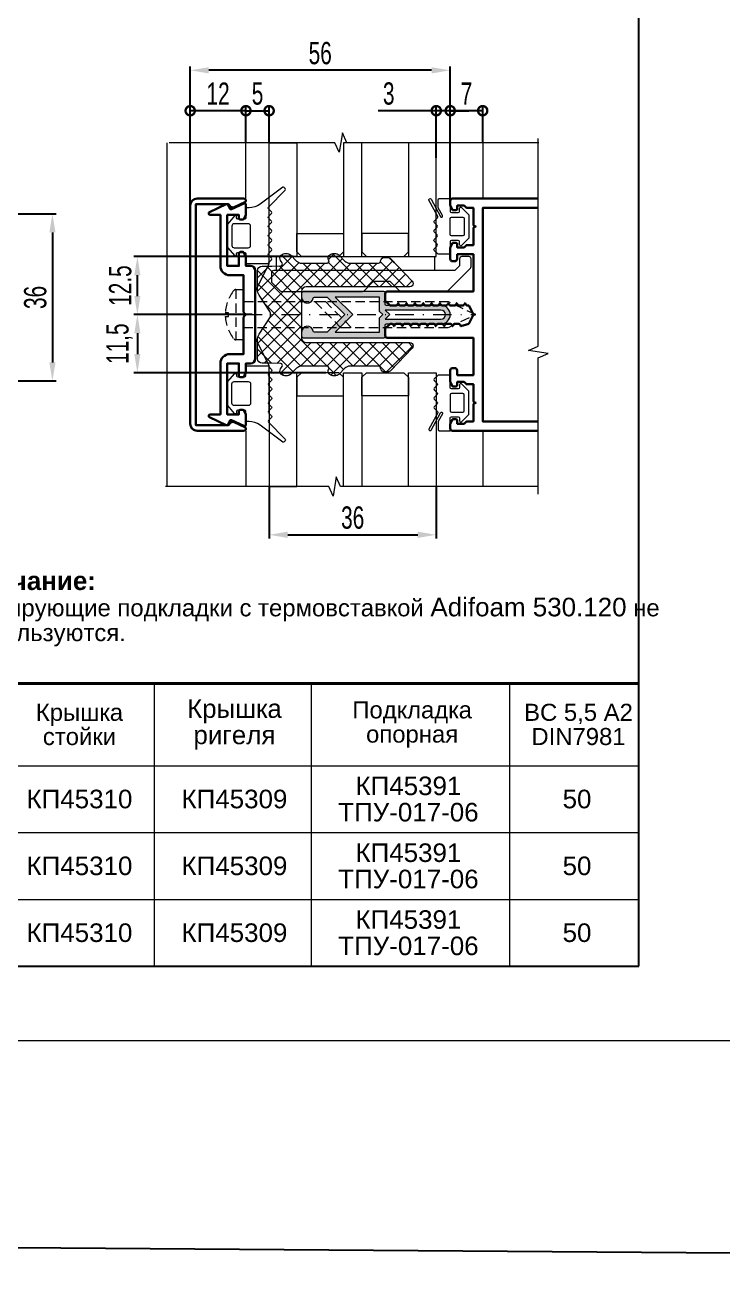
# Model space of a CAD drawing. Extents: x -37 to 8820, y -336 to 478.
# Drawn here: x 4517.4 to 4611.3, y -31.7 to 136.7 of the extents above; entities that cross this region are included whole.
import ezdxf

# ---------------------------------------------------------------- set-up
doc = ezdxf.new("R2010")
doc.units = 0
doc.header["$LTSCALE"] = 5
doc.linetypes.add('DASHDOT', pattern=[1, 0.5, -0.25, 0, -0.25])
doc.linetypes.add('HIDDEN', pattern=[0.375, 0.25, -0.125])
doc.layers.get('0').update_dxf_attribs({"linetype": 'CONTINUOUS', "lineweight": 30})
doc.layers.get('DEFPOINTS').update_dxf_attribs({"linetype": 'CONTINUOUS'})
for name, color, linetype, lineweight in [('1', 6, 'DASHDOT', 13), ('2', 3, 'HIDDEN', 13), ('Dimentions', 5, 'CONTINUOUS', 15), ('Glass', 5, 'CONTINUOUS', 20), ('Ал подклад', 7, 'CONTINUOUS', 20), ('Герлен', 7, 'CONTINUOUS', 60), ('Зигзаг', 1, 'CONTINUOUS', 15), ('Конструкции', 252, 'CONTINUOUS', 20), ('Подкладки', 1, 'CONTINUOUS', 20), ('Рамки', 1, 'CONTINUOUS', 15), ('Текстовый', 7, 'CONTINUOUS', 9), ('Уплотнители', 1, 'CONTINUOUS', 20), ('Штриховка', 1, 'CONTINUOUS', 5)]:
    doc.layers.add(name, color=color, linetype=linetype, lineweight=lineweight)
doc.layers.add('Скрытые', color=14, linetype='CONTINUOUS', plot=False)
doc.styles.add('3', font='RUSS.SHX', dxfattribs={"width": 0.7, "height": 3})
doc.styles.add('Каталожный', font='arial.ttf', dxfattribs={"height": 2.5})
doc.dimstyles.new('MX1_6', dxfattribs={"dimtxt": 3, "dimasz": 2.5, "dimexe": 0.5, "dimexo": 0, "dimgap": 0.8, "dimtad": 1, "dimlfac": 1.6, "dimdsep": 46, "dimtxsty": '3', "dimcen": 0, "dimclrd": 256, "dimclre": 256, "dimclrt": 256, "dimaunit": 1, "dimadec": 0, "dimazin": 0, "dimtfac": 1, "dimtmove": 0, "dimatfit": 1, "dimfxl": 1, "dimtvp": 1, "dimtolj": 1, "dimtzin": 0, "dimarcsym": 0})

# ---------------------------------------------------------------- blocks, each defined once
blk = doc.blocks.new('*D474')
at = {"layer": 'DEFPOINTS', "color": 0, "linetype": 'Continuous', "transparency": 16777216}
for p in [(4515.07, 111.3), (4515.07, 88.8), (4521.07, 88.8)]:
    blk.add_point(p, dxfattribs=at)
at = {"layer": 'Dimentions', "linetype": 'Continuous', "lineweight": -2, "transparency": 16777216}
for p, q in [((4515.07, 111.3), (4521.57, 111.3)), ((4521.07, 108.8), (4521.07, 91.3)), ((4515.07, 88.8), (4521.57, 88.8))]:
    blk.add_line(p, q, dxfattribs=at)
at = {"layer": 'Dimentions', "linetype": 'Continuous', "transparency": 16777216}
for points in [[(4520.66, 108.8), (4521.49, 108.8), (4521.07, 111.3)], [(4520.66, 91.3), (4521.49, 91.3), (4521.07, 88.8)]]:
    blk.add_solid(points, dxfattribs=at)
at = {"layer": 'Dimentions', "linetype": 'Continuous', "transparency": 16777216, "insert": (4518.77, 100.05), "char_height": 3, "attachment_point": 5, "rotation": 90, "style": '3'}
blk.add_mtext('\\A1;36', dxfattribs=at)
blk = doc.blocks.new('_DotSmall')
at = {"color": 0, "linetype": 'ByBlock', "const_width": 0.5}
blk.add_lwpolyline([(-0.0625, 0, 1), (0.0625, 0, 1)], format="xyb", close=True, dxfattribs=at)
blk = doc.blocks.new('*D479')
at = {"layer": 'DEFPOINTS', "color": 0, "linetype": 'Continuous', "transparency": 16777216}
for p in [(4539.62, 125.19), (4547.12, 120.88), (4539.62, 110.93)]:
    blk.add_point(p, dxfattribs=at)
at = {"layer": 'Dimentions', "linetype": 'Continuous', "lineweight": -2, "transparency": 16777216}
for p, q in [((4539.62, 110.93), (4539.62, 125.69)), ((4547.12, 125.19), (4539.62, 125.19)), ((4547.12, 120.88), (4547.12, 125.69))]:
    blk.add_line(p, q, dxfattribs=at)
at = {"layer": 'Dimentions', "linetype": 'Continuous', "lineweight": -2, "transparency": 16777216, "xscale": 2.5, "yscale": 2.5, "zscale": 2.5, "rotation": 180}
blk.add_blockref('_DotSmall', (4539.62, 125.19), dxfattribs=at)
at = {"layer": 'Dimentions', "linetype": 'Continuous', "lineweight": -2, "transparency": 16777216, "xscale": 2.5, "yscale": 2.5, "zscale": 2.5}
blk.add_blockref('_DotSmall', (4547.12, 125.19), dxfattribs=at)
at = {"layer": 'Dimentions', "linetype": 'Continuous', "transparency": 16777216, "insert": (4543.37, 127.49), "char_height": 3, "attachment_point": 5, "style": '3'}
blk.add_mtext('\\A1;12', dxfattribs=at)
blk = doc.blocks.new('*D480')
at = {"layer": 'DEFPOINTS', "color": 0, "linetype": 'Continuous', "transparency": 16777216}
for p in [(4539.62, 130.63), (4539.62, 120.88), (4574.62, 113.04)]:
    blk.add_point(p, dxfattribs=at)
at = {"layer": 'Dimentions', "linetype": 'Continuous', "lineweight": -2, "transparency": 16777216}
for p, q in [((4539.62, 120.88), (4539.62, 131.13)), ((4572.12, 130.63), (4542.12, 130.63)), ((4574.62, 113.04), (4574.62, 131.13))]:
    blk.add_line(p, q, dxfattribs=at)
at = {"layer": 'Dimentions', "linetype": 'Continuous', "transparency": 16777216}
for points in [[(4542.12, 131.04), (4542.12, 130.21), (4539.62, 130.63)], [(4572.12, 131.04), (4572.12, 130.21), (4574.62, 130.63)]]:
    blk.add_solid(points, dxfattribs=at)
at = {"layer": 'Dimentions', "linetype": 'Continuous', "transparency": 16777216, "insert": (4557.12, 132.93), "char_height": 3, "attachment_point": 5, "style": '3'}
blk.add_mtext('\\A1;56', dxfattribs=at)
blk = doc.blocks.new('*D481')
at = {"layer": 'DEFPOINTS', "color": 0, "linetype": 'Continuous', "transparency": 16777216}
for p in [(4550.24, 74.57), (4572.74, 74.57), (4572.74, 68.09)]:
    blk.add_point(p, dxfattribs=at)
at = {"layer": 'Dimentions', "linetype": 'Continuous', "lineweight": -2, "transparency": 16777216}
for p, q in [((4550.24, 74.57), (4550.24, 67.59)), ((4572.74, 74.57), (4572.74, 67.59)), ((4552.74, 68.09), (4570.24, 68.09))]:
    blk.add_line(p, q, dxfattribs=at)
at = {"layer": 'Dimentions', "linetype": 'Continuous', "transparency": 16777216}
for points in [[(4552.74, 68.51), (4552.74, 67.67), (4550.24, 68.09)], [(4570.24, 68.51), (4570.24, 67.67), (4572.74, 68.09)]]:
    blk.add_solid(points, dxfattribs=at)
at = {"layer": 'Dimentions', "linetype": 'Continuous', "transparency": 16777216, "insert": (4561.49, 70.39), "char_height": 3, "attachment_point": 5, "style": '3'}
blk.add_mtext('\\A1;36', dxfattribs=at)
blk = doc.blocks.new('*D482')
at = {"layer": 'DEFPOINTS', "color": 0, "linetype": 'Continuous', "transparency": 16777216}
for p in [(4550.24, 125.19), (4547.12, 120.88), (4550.24, 120.88)]:
    blk.add_point(p, dxfattribs=at)
at = {"layer": 'Dimentions', "linetype": 'Continuous', "lineweight": -2, "transparency": 16777216}
for p, q in [((4547.12, 120.88), (4547.12, 125.69)), ((4547.12, 125.19), (4550.24, 125.19)), ((4550.24, 120.88), (4550.24, 125.69))]:
    blk.add_line(p, q, dxfattribs=at)
at = {"layer": 'Dimentions', "linetype": 'Continuous', "lineweight": -2, "transparency": 16777216, "xscale": 2.5, "yscale": 2.5, "zscale": 2.5, "rotation": 180}
blk.add_blockref('_DotSmall', (4547.12, 125.19), dxfattribs=at)
at = {"layer": 'Dimentions', "linetype": 'Continuous', "lineweight": -2, "transparency": 16777216, "xscale": 2.5, "yscale": 2.5, "zscale": 2.5}
blk.add_blockref('_DotSmall', (4550.24, 125.19), dxfattribs=at)
at = {"layer": 'Dimentions', "linetype": 'Continuous', "transparency": 16777216, "insert": (4548.68, 127.49), "char_height": 3, "attachment_point": 5, "style": '3'}
blk.add_mtext('\\A1;5', dxfattribs=at)
blk = doc.blocks.new('*D486')
at = {"layer": 'DEFPOINTS', "color": 0, "linetype": 'Continuous', "transparency": 16777216}
for p in [(4532.51, 105.54), (4553.5, 105.54), (4547.98, 97.73)]:
    blk.add_point(p, dxfattribs=at)
at = {"layer": 'Dimentions', "linetype": 'Continuous', "lineweight": -2, "transparency": 16777216}
for p, q in [((4553.5, 105.54), (4532.01, 105.54)), ((4532.51, 100.23), (4532.51, 103.04)), ((4547.98, 97.73), (4532.01, 97.73))]:
    blk.add_line(p, q, dxfattribs=at)
at = {"layer": 'Dimentions', "linetype": 'Continuous', "transparency": 16777216}
for points in [[(4532.09, 103.04), (4532.92, 103.04), (4532.51, 105.54)], [(4532.09, 100.23), (4532.92, 100.23), (4532.51, 97.73)]]:
    blk.add_solid(points, dxfattribs=at)
at = {"layer": 'Dimentions', "linetype": 'Continuous', "transparency": 16777216, "insert": (4530.21, 101.64), "char_height": 3, "attachment_point": 5, "rotation": 90, "style": '3'}
blk.add_mtext('\\A1;12.5', dxfattribs=at)
blk = doc.blocks.new('*D487')
at = {"layer": 'DEFPOINTS', "color": 0, "linetype": 'Continuous', "transparency": 16777216}
for p in [(4547.98, 97.73), (4532.51, 89.92), (4557.87, 89.92)]:
    blk.add_point(p, dxfattribs=at)
at = {"layer": 'Dimentions', "linetype": 'Continuous', "lineweight": -2, "transparency": 16777216}
for p, q in [((4547.98, 97.73), (4532.01, 97.73)), ((4532.51, 95.23), (4532.51, 92.42)), ((4557.87, 89.92), (4532.01, 89.92))]:
    blk.add_line(p, q, dxfattribs=at)
at = {"layer": 'Dimentions', "linetype": 'Continuous', "transparency": 16777216}
for points in [[(4532.09, 95.23), (4532.92, 95.23), (4532.51, 97.73)], [(4532.09, 92.42), (4532.92, 92.42), (4532.51, 89.92)]]:
    blk.add_solid(points, dxfattribs=at)
at = {"layer": 'Dimentions', "linetype": 'Continuous', "transparency": 16777216, "insert": (4530.1, 93.82), "char_height": 3, "attachment_point": 5, "rotation": 90, "style": '3'}
blk.add_mtext('\\A1;11,5', dxfattribs=at)
blk = doc.blocks.new('*D281')
at = {"layer": 'DEFPOINTS', "color": 0, "linetype": 'Continuous', "transparency": 16777216}
for p in [(4574.62, 125.19), (4572.74, 118.84), (4574.62, 113.04)]:
    blk.add_point(p, dxfattribs=at)
at = {"layer": 'Dimentions', "linetype": 'Continuous', "lineweight": -2, "transparency": 16777216}
for p, q in [((4572.74, 125.19), (4564.94, 125.19)), ((4572.74, 118.84), (4572.74, 125.69)), ((4574.62, 125.19), (4572.74, 125.19)), ((4574.62, 113.04), (4574.62, 125.69)), ((4574.62, 125.19), (4577.12, 125.19))]:
    blk.add_line(p, q, dxfattribs=at)
at = {"layer": 'Dimentions', "linetype": 'Continuous', "lineweight": -2, "transparency": 16777216, "xscale": 2.5, "yscale": 2.5, "zscale": 2.5}
blk.add_blockref('_DotSmall', (4572.74, 125.19), dxfattribs=at)
at = {"layer": 'Dimentions', "linetype": 'Continuous', "lineweight": -2, "transparency": 16777216, "xscale": 2.5, "yscale": 2.5, "zscale": 2.5, "rotation": 180}
blk.add_blockref('_DotSmall', (4574.62, 125.19), dxfattribs=at)
at = {"layer": 'Dimentions', "linetype": 'Continuous', "transparency": 16777216, "insert": (4566.34, 127.49), "char_height": 3, "attachment_point": 5, "style": '3'}
blk.add_mtext('\\A1;3', dxfattribs=at)
blk = doc.blocks.new('*D282')
at = {"layer": 'DEFPOINTS', "color": 0, "linetype": 'Continuous', "transparency": 16777216}
for p in [(4574.62, 125.19), (4574.62, 121.03), (4578.99, 120.88)]:
    blk.add_point(p, dxfattribs=at)
at = {"layer": 'Dimentions', "linetype": 'Continuous', "lineweight": -2, "transparency": 16777216}
for p, q in [((4574.62, 121.03), (4574.62, 125.69)), ((4578.99, 125.19), (4574.62, 125.19)), ((4578.99, 120.88), (4578.99, 125.69))]:
    blk.add_line(p, q, dxfattribs=at)
at = {"layer": 'Dimentions', "linetype": 'Continuous', "lineweight": -2, "transparency": 16777216, "xscale": 2.5, "yscale": 2.5, "zscale": 2.5, "rotation": 180}
blk.add_blockref('_DotSmall', (4574.62, 125.19), dxfattribs=at)
at = {"layer": 'Dimentions', "linetype": 'Continuous', "lineweight": -2, "transparency": 16777216, "xscale": 2.5, "yscale": 2.5, "zscale": 2.5}
blk.add_blockref('_DotSmall', (4578.99, 125.19), dxfattribs=at)
at = {"layer": 'Dimentions', "linetype": 'Continuous', "transparency": 16777216, "insert": (4576.8, 127.49), "char_height": 3, "attachment_point": 5, "style": '3'}
blk.add_mtext('\\A1;7', dxfattribs=at)

msp = doc.modelspace()

# ---------------------------------------------------------------- hatches: boundary and pattern name
at = {"layer": 'Штриховка', "lineweight": 5}
h = msp.add_hatch(dxfattribs=at)
h.set_pattern_fill('NET', color=256, scale=10, angle=-45, style=0)
h.set_pattern_definition([(315, (6912.6839, 4393.5529), (0.88388348, 0.88388348), []), (45, (6912.6839, 4393.5529), (-0.88388348, 0.88388348), [])])
edge = h.paths.add_edge_path()
edge.add_arc((4569.1792, 93.5359), 0.4375, -45, 0, ccw=False)
edge.add_line((4569.4885, 93.2265), (4566.6122, 90.194))
edge.add_arc((4566.1703, 90.6359), 0.625, 270, 315, ccw=False)
edge.add_line((4566.1703, 90.0109), (4565.8167, 90.0109))
edge.add_arc((4565.8137, 90.627), 0.6161, 194.690939, 270.28096, ccw=False)
edge.add_arc((4564.9782, 90.5422), 0.25, 343.39845, 450)
edge.add_line((4564.9782, 90.7922), (4561.1024, 90.7922))
edge.add_arc((4561.1024, 89.8547), 0.9375, 90, 135)
edge.add_line((4560.4395, 90.5176), (4559.6159, 89.694))
edge.add_arc((4559.174, 90.1359), 0.625, 270, 315, ccw=False)
edge.add_line((4559.174, 89.5109), (4558.8204, 89.5109))
edge.add_arc((4558.8204, 90.1359), 0.625, 158.459594, 270, ccw=False)
edge.add_arc((4558.0623, 90.5422), 0.25, 315, 450)
edge.add_line((4558.0623, 90.7922), (4554.6061, 90.7922))
edge.add_arc((4554.6061, 89.8547), 0.9375, 90, 135)
edge.add_line((4553.9432, 90.5176), (4553.1196, 89.694))
edge.add_arc((4552.6776, 90.1359), 0.625, 270, 315, ccw=False)
edge.add_line((4552.6776, 89.5109), (4552.3241, 89.5109))
edge.add_arc((4552.3241, 90.1359), 0.625, 135, 270, ccw=False)
edge.add_line((4551.8822, 90.5779), (4551.9982, 90.7419))
edge.add_arc((4551.7941, 90.8863), 0.25, 324.716356, 447.011206)
edge.add_line((4551.8071, 91.1359), (4550.6099, 91.1984))
edge.add_line((4550.6099, 91.1984), (4549.3042, 91.1984))
edge.add_arc((4549.3042, 91.8234), 0.625, 180, 270, ccw=False)
edge.add_line((4548.6792, 91.8234), (4548.6792, 91.9797))
edge.add_line((4548.6792, 91.9797), (4548.6792, 94.4033))
edge.add_arc((4549.9292, 94.4033), 1.25, 146.745633, 180, ccw=False)
edge.add_line((4548.8839, 95.0887), (4550.3294, 97.2932))
edge.add_arc((4549.4738, 97.7297), 0.9605, 332.973316, 387.026684)
edge.add_line((4550.3294, 98.1662), (4548.8839, 100.3706))
edge.add_arc((4549.9292, 101.0561), 1.25, 180, 213.254367, ccw=False)
edge.add_line((4548.6792, 101.0561), (4548.6792, 103.4797))
edge.add_line((4548.6792, 103.4797), (4548.6792, 103.6359))
edge.add_arc((4549.3042, 103.6359), 0.625, 90, 180, ccw=False)
edge.add_line((4549.3042, 104.2609), (4550.6099, 104.2609))
edge.add_line((4550.6099, 104.2609), (4551.8071, 104.3234))
edge.add_arc((4551.7941, 104.5731), 0.25, 272.988794, 395.283644)
edge.add_line((4551.9982, 104.7175), (4551.8822, 104.8815))
edge.add_arc((4552.3241, 105.3234), 0.625, 90, 225, ccw=False)
edge.add_line((4552.3241, 105.9484), (4552.6776, 105.9484))
edge.add_arc((4552.6776, 105.3234), 0.625, 45, 90, ccw=False)
edge.add_line((4553.1196, 105.7654), (4553.9432, 104.9418))
edge.add_arc((4554.6061, 105.6047), 0.9375, 225, 270)
edge.add_line((4554.6061, 104.6672), (4558.0623, 104.6672))
edge.add_arc((4558.0623, 104.9172), 0.25, 270, 405)
edge.add_arc((4558.8204, 105.3234), 0.625, 90, 201.540406, ccw=False)
edge.add_line((4558.8204, 105.9484), (4559.174, 105.9484))
edge.add_arc((4559.174, 105.3234), 0.625, 45, 90, ccw=False)
edge.add_line((4559.6159, 105.7654), (4560.4395, 104.9418))
edge.add_arc((4561.1024, 105.6047), 0.9375, 225, 270)
edge.add_line((4561.1024, 104.6672), (4564.9782, 104.6672))
edge.add_arc((4564.9782, 104.9172), 0.25, 270, 376.60155)
edge.add_arc((4565.8137, 104.8324), 0.6161, 89.71904, 165.309061, ccw=False)
edge.add_line((4565.8167, 105.4484), (4566.1703, 105.4484))
edge.add_arc((4566.1703, 104.8234), 0.625, 45, 90, ccw=False)
edge.add_line((4566.6122, 105.2654), (4569.4885, 102.2328))
edge.add_arc((4569.1792, 101.9235), 0.4375, 0, 45, ccw=False)
edge.add_line((4569.6167, 101.9235), (4569.6167, 101.9172))
edge.add_arc((4569.1792, 101.9172), 0.4375, -90, 0, ccw=False)
edge.add_line((4569.1792, 101.4797), (4555.2417, 101.4797))
edge.add_arc((4555.2417, 100.8547), 0.625, 90, 180)
edge.add_line((4554.6167, 100.8547), (4554.6167, 97.7297))
edge.add_line((4554.6167, 97.7297), (4554.6167, 94.6047))
edge.add_arc((4555.2417, 94.6047), 0.625, 180, 270)
edge.add_line((4555.2417, 93.9797), (4569.1792, 93.9797))
edge.add_arc((4569.1792, 93.5422), 0.4375, 0, 90, ccw=False)
at = {"layer": 'Штриховка'}
h = msp.add_hatch(color=256, dxfattribs=at)
h.paths.add_polyline_path([(4565.8667, 100.6672, 0.41421356), (4565.6792, 100.8547), (4554.8042, 100.8547, 0.41421356), (4554.6167, 100.6672), (4554.6167, 100.0734, 0.92211283), (4556.1689, 99.9474, -0.36752318), (4556.354, 100.1047), (4558.0542, 100.1047), (4558.9292, 99.2297), (4559.9898, 99.2297), (4559.1148, 100.1047), (4565.1167, 100.1047), (4565.1167, 99.2297), (4565.8667, 99.2297)])
h.paths.add_polyline_path([(4565.8667, 96.2297), (4565.1167, 96.2297), (4565.1167, 95.3547), (4559.1148, 95.3547), (4559.9898, 96.2297), (4558.9292, 96.2297), (4558.0542, 95.3547), (4556.354, 95.3547, -0.36752318), (4556.1689, 95.5119, 0.92211283), (4554.6167, 95.3859), (4554.6167, 94.7922, 0.41421356), (4554.8042, 94.6047), (4565.6792, 94.6047, 0.41421356), (4565.8667, 94.7922)])
h.paths.add_polyline_path([(4561.4898, 97.7297), (4560.4292, 97.7297), (4558.9292, 96.2297), (4559.9898, 96.2297)])
h.paths.add_polyline_path([(4559.9898, 99.2297), (4558.9292, 99.2297), (4560.4292, 97.7297), (4561.4898, 97.7297)])
h.paths.add_polyline_path([(4573.3667, 98.9797), (4570.3667, 98.9797), (4570.1388, 98.9797, -0.02836015), (4570.1176, 98.9809, 0.00241783), (4570.1167, 98.9797), (4566.0229, 98.9797, -0.41421356), (4565.8667, 99.1359), (4565.8667, 99.2297), (4565.1167, 99.2297), (4565.1167, 98.9657), (4566.3527, 97.7297), (4566.4917, 97.7297), (4565.8667, 98.3547), (4573.3667, 98.3547, -0.41421356), (4573.9917, 97.7297), (4574.6167, 97.7297, 0.41421356)])
h.paths.add_polyline_path([(4574.6167, 97.7297), (4573.9917, 97.7297, -0.41421356), (4573.3667, 97.1047), (4566.9777, 97.1047), (4567.6027, 96.4797), (4567.907, 96.4797), (4570.1167, 96.4797), (4570.157, 96.4797, -0.19897581), (4570.2897, 96.4247, 0.1550132), (4570.3667, 96.4797), (4573.3667, 96.4797, 0.41421356)])
h.paths.add_polyline_path([(4565.3293, 97.503), (4565.1167, 97.2903), (4565.1167, 96.2297), (4565.8667, 96.2297), (4565.8667, 96.3234, -0.41421356), (4566.0229, 96.4797), (4566.3527, 96.4797)])
h.paths.add_polyline_path([(4565.1167, 98.9657), (4565.1167, 98.169), (4565.556, 97.7297), (4566.3527, 97.7297)], flags=16)
h.paths.add_polyline_path([(4566.4222, 97.6602), (4566.3527, 97.7297), (4565.556, 97.7297), (4565.3293, 97.503), (4566.3527, 96.4797), (4567.6027, 96.4797), (4566.9777, 97.1047), (4565.8667, 97.1047)])

# ---------------------------------------------------------------- linework, layer by layer
for points in [[(4539.6167, 83.0422), (4539.6167, 112.4172, -0.41421356), (4540.5542, 113.3547), (4546.8667, 113.3547, -0.80258485), (4546.9723, 112.8781), (4545.5357, 112.2082, -0.40155944), (4544.9626, 112.4028, 0.27973928), (4544.63, 112.6047), (4540.3667, 112.6047), (4540.3667, 82.8547), (4544.63, 82.8547, 0.27973928), (4544.9626, 83.0566, -0.40155944), (4545.5357, 83.2512), (4546.9723, 82.5813, -0.80258485), (4546.8667, 82.1047), (4540.5542, 82.1047, -0.41421356)], [(4544.4627, 112.5871, -0.41421356), (4544.7119, 112.4964), (4544.9319, 112.0246, 0.41421356), (4545.1811, 111.9339), (4546.8499, 112.7121, -0.54861879), (4547.1167, 112.5422), (4547.1167, 111.2114, -0.11643382), (4547.0969, 111.1276), (4546.856, 110.6458, -0.28407904), (4546.6883, 110.5422), (4546.3667, 110.5422, -0.41421356), (4546.1792, 110.7297), (4546.1792, 111.1672), (4544.6167, 111.1672), (4544.6167, 104.2922), (4546.1792, 104.2922), (4546.1792, 105.9797, -0.41421356), (4546.3667, 106.1672), (4546.6883, 106.1672, -0.28407904), (4546.856, 106.0635), (4547.0969, 105.5818, -0.11643382), (4547.1167, 105.4979), (4547.1167, 104.2922), (4547.7417, 104.2922, -0.41421356), (4548.3667, 103.6672), (4548.3667, 91.7922, -0.41421356), (4547.7417, 91.1672), (4547.1167, 91.1672), (4547.1167, 89.9614, -0.11643382), (4547.0969, 89.8776), (4546.856, 89.3958, -0.28407904), (4546.6883, 89.2922), (4546.3667, 89.2922, -0.41421356), (4546.1792, 89.4797), (4546.1792, 91.1672), (4544.6167, 91.1672), (4544.6167, 84.2922), (4546.1792, 84.2922), (4546.1792, 84.7297, -0.41421356), (4546.3667, 84.9172), (4546.6883, 84.9172, -0.28407904), (4546.856, 84.8135), (4547.0969, 84.3318, -0.11643382), (4547.1167, 84.2479), (4547.1167, 82.9172, -0.54861879), (4546.8499, 82.7472), (4545.1811, 83.5254, 0.41421356), (4544.9319, 83.4347), (4544.7119, 82.9629, -0.41421356), (4544.4627, 82.8722), (4542.2249, 83.9158, -0.29147342), (4542.1167, 84.0857), (4542.1167, 84.1047, -0.41421356), (4542.3042, 84.2922), (4543.6792, 84.2922), (4543.6792, 91.1672, -0.41421356), (4544.9292, 92.4172), (4546.8042, 92.4172), (4546.8042, 97.3395, -0.19891237), (4546.8591, 97.4721), (4547.1167, 97.7297), (4546.8591, 97.9873, -0.19891237), (4546.8042, 98.1198), (4546.8042, 103.0422), (4544.9292, 103.0422, -0.41421356), (4543.6792, 104.2922), (4543.6792, 111.1672), (4542.3042, 111.1672, -0.41421356), (4542.1167, 111.3547), (4542.1167, 111.3737, -0.29147342), (4542.2249, 111.5436)]]:
    msp.add_lwpolyline(points, format="xyb", close=True)
msp.add_lwpolyline([(4586.4653, 82.1047), (4574.9292, 82.1047, -0.41421356), (4574.6167, 82.4172), (4574.6167, 82.9979, -0.11643382), (4574.6365, 83.0818), (4574.8773, 83.5635, -0.28407904), (4575.0451, 83.6672), (4575.3667, 83.6672, -0.41421356), (4575.5542, 83.4797), (4575.5542, 83.0422), (4576.4917, 83.0422), (4576.7493, 83.2998, -0.19891237), (4576.8818, 83.3547), (4577.7417, 83.3547), (4577.7417, 85.5826, -0.28407904), (4577.8453, 85.7503), (4578.0542, 85.8547), (4577.8453, 85.9591, -0.28407904), (4577.7417, 86.1268), (4577.7417, 88.3547), (4576.8818, 88.3547, -0.19891237), (4576.7493, 88.4096), (4576.4917, 88.6672), (4575.5542, 88.6672), (4575.5542, 88.2297, -0.41421356), (4575.3667, 88.0422), (4575.0451, 88.0422, -0.28407904), (4574.8773, 88.1458), (4574.6365, 88.6276, -0.11643382), (4574.6167, 88.7114), (4574.6167, 90.2297, -0.41421356), (4574.9292, 90.5422), (4575.2417, 90.5422, -0.41421356), (4575.5542, 90.2297), (4575.5542, 89.6047), (4577.7417, 89.6047), (4577.7417, 94.6047), (4566.1792, 94.6047, -0.41421356), (4565.8667, 94.9172), (4565.8667, 95.777, -0.19891237), (4565.9216, 95.9096), (4566.4368, 96.4248, -0.19891237), (4566.5693, 96.4797), (4566.782, 96.4797, -0.28407904), (4566.9497, 96.376), (4567.0542, 96.1672), (4567.1586, 96.376, -0.28407904), (4567.3263, 96.4797), (4567.907, 96.4797, -0.28407904), (4568.0747, 96.376), (4568.1792, 96.1672), (4568.2836, 96.376, -0.28407904), (4568.4513, 96.4797), (4569.032, 96.4797, -0.28407904), (4569.1997, 96.376), (4569.3042, 96.1672), (4569.4086, 96.376, -0.28407904), (4569.5763, 96.4797), (4570.157, 96.4797, -0.28407904), (4570.3247, 96.376), (4570.4292, 96.1672), (4570.5336, 96.376, -0.28407904), (4570.7013, 96.4797), (4571.282, 96.4797, -0.28407904), (4571.4497, 96.376), (4571.5542, 96.1672), (4571.6586, 96.376, -0.28407904), (4571.8263, 96.4797), (4572.407, 96.4797, -0.28407904), (4572.5747, 96.376), (4572.6792, 96.1672), (4572.7836, 96.376, -0.28407904), (4572.9513, 96.4797), (4573.532, 96.4797, -0.28407904), (4573.6997, 96.376), (4573.8042, 96.1672), (4573.9086, 96.376, -0.28407904), (4574.0763, 96.4797), (4574.657, 96.4797, -0.28407904), (4574.8247, 96.376), (4574.9292, 96.1672), (4575.0336, 96.376, -0.28407904), (4575.2013, 96.4797), (4575.782, 96.4797, -0.28407904), (4575.9497, 96.376), (4576.0542, 96.1672), (4577.1167, 96.4797), (4577.7417, 97.7297), (4577.1167, 98.9797), (4576.8888, 98.9797, -0.28407904), (4576.7211, 99.0833), (4576.6167, 99.2922), (4576.5122, 99.0833, -0.28407904), (4576.3445, 98.9797), (4575.7638, 98.9797, -0.28407904), (4575.5961, 99.0833), (4575.4917, 99.2922), (4575.3872, 99.0833, -0.28407904), (4575.2195, 98.9797), (4574.6388, 98.9797, -0.28407904), (4574.4711, 99.0833), (4574.3667, 99.2922), (4574.2622, 99.0833, -0.28407904), (4574.0945, 98.9797), (4573.5138, 98.9797, -0.28407904), (4573.3461, 99.0833), (4573.2417, 99.2922), (4573.1372, 99.0833, -0.28407904), (4572.9695, 98.9797), (4572.3888, 98.9797, -0.28407904), (4572.2211, 99.0833), (4572.1167, 99.2922), (4572.0122, 99.0833, -0.28407904), (4571.8445, 98.9797), (4571.2638, 98.9797, -0.28407904), (4571.0961, 99.0833), (4570.9917, 99.2922), (4570.8872, 99.0833, -0.28407904), (4570.7195, 98.9797), (4570.1388, 98.9797, -0.28407904), (4569.9711, 99.0833), (4569.8667, 99.2922), (4569.7622, 99.0833, -0.28407904), (4569.5945, 98.9797), (4569.0138, 98.9797, -0.28407904), (4568.8461, 99.0833), (4568.7417, 99.2922), (4568.6372, 99.0833, -0.28407904), (4568.4695, 98.9797), (4567.8888, 98.9797, -0.28407904), (4567.7211, 99.0833), (4567.6167, 99.2922), (4567.5122, 99.0833, -0.28407904), (4567.3445, 98.9797), (4566.5693, 98.9797, -0.19891237), (4566.4368, 99.0346), (4565.9216, 99.5498, -0.19891237), (4565.8667, 99.6823), (4565.8667, 100.5422, -0.41421356), (4566.1792, 100.8547), (4577.7417, 100.8547), (4577.7417, 105.8547), (4575.5542, 105.8547), (4575.5542, 105.2297, -0.41421356), (4575.2417, 104.9172), (4574.9292, 104.9172, -0.41421356), (4574.6167, 105.2297), (4574.6167, 106.7479, -0.11643382), (4574.6365, 106.8318), (4574.8773, 107.3135, -0.28407904), (4575.0451, 107.4172), (4575.3667, 107.4172, -0.41421356), (4575.5542, 107.2297), (4575.5542, 106.7922), (4576.4917, 106.7922), (4576.7493, 107.0498, -0.19891237), (4576.8818, 107.1047), (4577.7417, 107.1047), (4577.7417, 109.3326, -0.28407904), (4577.8453, 109.5003), (4578.0542, 109.6047), (4577.8453, 109.7091, -0.28407904), (4577.7417, 109.8768), (4577.7417, 112.1047), (4576.8818, 112.1047, -0.19891237), (4576.7493, 112.1596), (4576.4917, 112.4172), (4575.5542, 112.4172), (4575.5542, 111.9797, -0.41421356), (4575.3667, 111.7922), (4575.0451, 111.7922, -0.28407904), (4574.8773, 111.8958), (4574.6365, 112.3776, -0.11643382), (4574.6167, 112.4614), (4574.6167, 113.0422, -0.41421356), (4574.9292, 113.3547), (4586.4653, 113.3547)], format="xyb")
msp.add_lwpolyline([(4586.4653, 83.3547), (4578.9917, 83.3547), (4578.9917, 112.1047), (4586.4653, 112.1047)])
at = {"layer": '1'}
msp.add_line((4546.8042, 97.7297), (4578.0542, 97.7297), dxfattribs=at)
at = {"layer": '2'}
msp.add_line((4545.7481, 101.1047), (4545.7481, 94.3547), dxfattribs=at)
msp.add_lwpolyline([(4544.3413, 97.9753, -0.16184886), (4545.5071, 100.991, -0.22388754), (4545.7481, 101.1047), (4546.8042, 101.1047), (4546.8042, 94.3547), (4545.7481, 94.3547, -0.22388754), (4545.5071, 94.4683, -0.16184886), (4544.3413, 97.4841), (4544.779, 97.4841), (4544.779, 97.9753)], format="xyb", close=True, dxfattribs=at)
for points in [[(4546.8042, 96.0109), (4574.3683, 96.0109), (4578.0542, 97.7297), (4574.3683, 99.4484), (4546.8042, 99.4484)], [(4556.4326, 99.4484), (4559.8701, 96.0109), (4561.3024, 96.0109), (4557.8649, 99.4484)]]:
    msp.add_lwpolyline(points, close=True, dxfattribs=at)
at = {"layer": 'Glass'}
for points in [[(4553.9917, 120.8849), (4553.9917, 105.5422), (4550.2417, 105.5422), (4550.2417, 120.8849)], [(4560.2417, 120.8849), (4560.2417, 105.5422), (4562.7417, 105.5422), (4562.7417, 120.8849)], [(4568.9917, 120.8849), (4568.9917, 105.5422), (4572.7417, 105.5422), (4572.7417, 120.8849)], [(4559.6167, 105.5422), (4554.6167, 105.5422), (4553.9917, 106.1672), (4553.9917, 108.6672), (4560.2417, 108.6672), (4560.2417, 106.1672)], [(4563.3667, 105.5422), (4568.3667, 105.5422), (4568.9917, 106.1672), (4568.9917, 108.6672), (4562.7417, 108.6672), (4562.7417, 106.1672)], [(4553.9917, 74.5744), (4553.9917, 89.9172), (4550.2417, 89.9172), (4550.2417, 74.5744)], [(4559.6167, 89.9172), (4554.6167, 89.9172), (4553.9917, 89.2922), (4553.9917, 86.7922), (4560.2417, 86.7922), (4560.2417, 89.2922)], [(4560.2417, 74.5744), (4560.2417, 89.9172), (4562.7417, 89.9172), (4562.7417, 74.5744)], [(4563.3667, 89.9172), (4568.3667, 89.9172), (4568.9917, 89.2922), (4568.9917, 86.7922), (4562.7417, 86.7922), (4562.7417, 89.2922)], [(4568.9917, 74.5744), (4568.9917, 89.9172), (4572.7417, 89.9172), (4572.7417, 74.5744)]]:
    msp.add_lwpolyline(points, close=True, dxfattribs=at)
at = {"layer": 'Ал подклад'}
msp.add_lwpolyline([(4568.0016, 100.8547), (4574.0675, 100.8547, 0.19891237), (4574.2885, 100.9462), (4577.3376, 103.9954, 0.19891237), (4577.4292, 104.2164), (4577.4292, 105.2297, 0.41421356), (4577.1167, 105.5422), (4576.1792, 105.5422, 0.41421356), (4575.8667, 105.2297), (4575.8667, 104.2922), (4575.2417, 103.6672), (4550.8667, 103.6672, 0.41421356), (4550.5542, 103.3547), (4550.5542, 102.2341, 0.19891237), (4550.6457, 102.0132), (4551.7126, 100.9462, 0.19891237), (4551.9336, 100.8547), (4562.7953, 100.8547, 0.19891237), (4563.0163, 100.9462), (4564.3042, 102.2341), (4566.4927, 102.2341), (4567.7806, 100.9462, 0.19891237)], format="xyb", close=True, dxfattribs=at)
at = {"layer": 'Герлен', "lineweight": 40}
msp.add_line((4435, 48.0868), (4600, 48.0868), dxfattribs=at)
at = {"layer": 'Герлен', "ltscale": 2, "const_width": 0.1875}
msp.add_lwpolyline([(4550.2417, 110.6672), (4550.2417, 104.6047), (4548.3667, 100.8547), (4548.3667, 94.6047), (4550.2417, 90.8547), (4550.2417, 84.7922)], dxfattribs=at)
at = {"layer": 'Зигзаг'}
for points in [[(4586.5423, 120.8849), (4560.7045, 120.8849), (4560.1237, 122.2028), (4559.6881, 119.5901), (4559.1056, 120.8849), (4536.7794, 120.8849)], [(4586.4653, 73.558), (4586.4653, 91.9029), (4587.7832, 92.4837), (4585.1705, 92.9194), (4586.4653, 93.5018), (4586.4653, 121.4285)], [(4586.4653, 74.5744), (4559.8666, 74.5744), (4559.2857, 75.8923), (4558.8501, 73.2796), (4558.2676, 74.5744), (4536.3051, 74.5744)]]:
    msp.add_lwpolyline(points, dxfattribs=at)
at = {"layer": 'Конструкции'}
for p, q in [((4547.1167, 113.3547), (4547.1167, 120.8849)), ((4578.9917, 120.8849), (4578.9917, 113.3547)), ((4547.1167, 82.1047), (4547.1167, 74.5744)), ((4578.9917, 82.1047), (4578.9917, 74.5744))]:
    msp.add_line(p, q, dxfattribs=at)
msp.add_lwpolyline([(4536.4917, 120.8849), (4536.4917, 74.5744)], dxfattribs=at)
at = {"layer": 'Подкладки'}
msp.add_lwpolyline([(4551.2417, 103.6672), (4551.2417, 105.5422), (4572.4917, 105.5422), (4572.4917, 103.6672)], close=True, dxfattribs=at)
at = {"layer": 'Рамки'}
for p, q in [((4534.7614, 48.0868), (4534.7614, 10)), ((4555.8864, 48.0868), (4555.8864, 10)), ((4582.604, 48.0868), (4582.604, 10)), ((4435, 37), (4600, 37)), ((4435, 28), (4600, 28)), ((4435, 19), (4600, 19)), ((4435, 10), (4600, 10))]:
    msp.add_line(p, q, dxfattribs=at)
at = {"layer": 'Рамки', "linetype": 'Continuous'}
msp.add_lwpolyline([(4620, 297), (4410, 297), (4410, 0), (4620, 0)], close=True, dxfattribs=at)
at = {"layer": 'Скрытые', "linetype": 'Continuous'}
for points in [[(3999.0404, -24.0001), (5027.2664, -31.7039), (5031.5789, 367.3445), (3999.0404, 358.304)], [(4600, 10), (4600, 287), (4435, 287), (4435, 10)]]:
    msp.add_lwpolyline(points, close=True, dxfattribs=at)
at = {"layer": 'Уплотнители'}
for points in [[(4545.8667, 105.9484, -0.41421356), (4546.0229, 106.1047), (4546.9604, 106.1047, -0.41421356), (4547.1167, 105.9484), (4547.1167, 104.6047), (4550.0046, 104.6047, 0.19891237), (4550.093, 104.6413), (4550.5709, 105.1192, 0.41421356), (4550.5709, 105.3402), (4550.1669, 105.7442, -0.41421356), (4550.1669, 105.9652), (4550.5709, 106.3692, 0.41421356), (4550.5709, 106.5902), (4550.1669, 106.9942, -0.41421356), (4550.1669, 107.2152), (4550.5709, 107.6192, 0.41421356), (4550.5709, 107.8402), (4550.1669, 108.2442, -0.41421356), (4550.1669, 108.4652), (4550.5709, 108.8692, 0.41421356), (4550.5709, 109.0902), (4550.1669, 109.4942, -0.41421356), (4550.1669, 109.7152), (4550.5709, 110.1192, 0.41421356), (4550.5709, 110.3402), (4550.1669, 110.7442, -0.41421356), (4550.1669, 110.9652), (4550.5709, 111.3692, 0.41421356), (4550.5709, 111.5902), (4550.1669, 111.9942, -0.41421356), (4550.1669, 112.2152), (4552.3812, 114.4942, 0.41421356), (4552.3812, 114.7152), (4552.2499, 114.8465, 0.29253821), (4552.0854, 114.8826), (4549.0322, 112.6018, -0.16178775), (4547.536, 112.1047), (4547.1167, 112.1047), (4547.1167, 110.7609, -0.41421356), (4546.9604, 110.6047), (4546.0229, 110.6047, -0.41421356), (4545.8667, 110.7609), (4545.8667, 110.9172, 0.66858666), (4545.5998, 111.0275), (4544.6623, 109.9629, 0.19861919), (4544.6167, 109.8526), (4544.6167, 106.8568, 0.19861919), (4544.6623, 106.7464), (4545.5998, 105.6818, 0.66858666), (4545.8667, 105.7922)], [(4573.5775, 111.0854), (4573.0106, 112.1305, -0.12491271), (4572.9917, 112.205), (4572.9917, 113.1984, -0.41421356), (4573.1479, 113.3547), (4574.6167, 113.3547), (4574.6167, 111.6359, 0.41421356), (4574.7729, 111.4797), (4575.7104, 111.4797, 0.41421356), (4575.8667, 111.6359), (4575.8667, 112.0422, -0.66858666), (4576.1335, 112.1525), (4577.071, 111.2129, -0.19861919), (4577.1167, 111.1026), (4577.1167, 108.1068, -0.19861919), (4577.071, 107.9964), (4576.1335, 107.0568, -0.66858666), (4575.8667, 107.1672), (4575.8667, 107.5734, 0.41421356), (4575.7104, 107.7297), (4574.7729, 107.7297, 0.41421356), (4574.6167, 107.5734), (4574.6167, 105.8547), (4573.0564, 105.8547, -0.19891237), (4572.9459, 105.9004), (4572.4772, 106.3692, -0.41421356), (4572.4772, 106.5902), (4572.8812, 106.9942, 0.41421356), (4572.8812, 107.2152), (4572.4772, 107.6192, -0.41421356), (4572.4772, 107.8402), (4572.8812, 108.2442, 0.41421356), (4572.8812, 108.4652), (4572.4772, 108.8692, -0.41421356), (4572.4772, 109.0902), (4572.8812, 109.4942, 0.41421356), (4572.8812, 109.7152), (4572.4772, 110.1192, -0.41421356), (4572.4772, 110.3402), (4572.9092, 110.7722, 0.33207606), (4572.9361, 110.9572), (4571.7606, 113.1239, -1), (4572.0353, 113.2729), (4573.3029, 110.9364, 1)], [(4545.2417, 109.6672), (4545.2417, 107.0422, 0.41421356), (4545.5542, 106.7297), (4547.4292, 106.7297, 0.41421356), (4547.7417, 107.0422), (4547.7417, 109.6672, 0.41421356), (4547.4292, 109.9797), (4545.5542, 109.9797, 0.41421356)], [(4576.4917, 110.6984), (4576.4917, 108.5109, -0.41421356), (4576.3354, 108.3547), (4574.7729, 108.3547, -0.41421356), (4574.6167, 108.5109), (4574.6167, 110.6984, -0.41421356), (4574.7729, 110.8547), (4576.3354, 110.8547, -0.41421356)], [(4565.8667, 94.7922), (4565.8667, 96.3234, -0.41421356), (4566.0229, 96.4797), (4570.1167, 96.4797, 0.5), (4570.3667, 96.4797), (4573.3667, 96.4797, 1), (4573.3667, 98.9797), (4570.3667, 98.9797, 0.5), (4570.1167, 98.9797), (4566.0229, 98.9797, -0.41421356), (4565.8667, 99.1359), (4565.8667, 100.6672, 0.41421356), (4565.6792, 100.8547), (4554.8042, 100.8547, 0.41421356), (4554.6167, 100.6672), (4554.6167, 100.0734, 0.92211283), (4556.1689, 99.9474, -0.36752318), (4556.354, 100.1047), (4558.0542, 100.1047), (4560.4292, 97.7297), (4558.0542, 95.3547), (4556.354, 95.3547, -0.36752318), (4556.1689, 95.5119, 0.92211283), (4554.6167, 95.3859), (4554.6167, 94.7922, 0.41421356), (4554.8042, 94.6047), (4565.6792, 94.6047, 0.41421356)], [(4566.4917, 97.7297), (4565.8667, 97.1047), (4573.3667, 97.1047, 1), (4573.3667, 98.3547), (4565.8667, 98.3547), (4566.4917, 97.7297)], [(4545.8667, 89.5109, 0.41421356), (4546.0229, 89.3547), (4546.9604, 89.3547, 0.41421356), (4547.1167, 89.5109), (4547.1167, 90.8547), (4550.0046, 90.8547, -0.19891237), (4550.093, 90.8181), (4550.5709, 90.3402, -0.41421356), (4550.5709, 90.1192), (4550.1669, 89.7152, 0.41421356), (4550.1669, 89.4942), (4550.5709, 89.0902, -0.41421356), (4550.5709, 88.8692), (4550.1669, 88.4652, 0.41421356), (4550.1669, 88.2442), (4550.5709, 87.8402, -0.41421356), (4550.5709, 87.6192), (4550.1669, 87.2152, 0.41421356), (4550.1669, 86.9942), (4550.5709, 86.5902, -0.41421356), (4550.5709, 86.3692), (4550.1669, 85.9652, 0.41421356), (4550.1669, 85.7442), (4550.5709, 85.3402, -0.41421356), (4550.5709, 85.1192), (4550.1669, 84.7152, 0.41421356), (4550.1669, 84.4942), (4550.5709, 84.0902, -0.41421356), (4550.5709, 83.8692), (4550.1669, 83.4652, 0.41421356), (4550.1669, 83.2442), (4552.3812, 80.9652, -0.41421356), (4552.3812, 80.7442), (4552.2499, 80.6129, -0.29253821), (4552.0854, 80.5767), (4549.0322, 82.8575, 0.16178775), (4547.536, 83.3547), (4547.1167, 83.3547), (4547.1167, 84.6984, 0.41421356), (4546.9604, 84.8547), (4546.0229, 84.8547, 0.41421356), (4545.8667, 84.6984), (4545.8667, 84.5422, -0.66858666), (4545.5998, 84.4318), (4544.6623, 85.4964, -0.19861919), (4544.6167, 85.6068), (4544.6167, 88.6026, -0.19861919), (4544.6623, 88.7129), (4545.5998, 89.7775, -0.66858666), (4545.8667, 89.6672)], [(4573.5775, 84.3739), (4573.0106, 83.3289, 0.12491271), (4572.9917, 83.2544), (4572.9917, 82.2609, 0.41421356), (4573.1479, 82.1047), (4574.6167, 82.1047), (4574.6167, 83.8234, -0.41421356), (4574.7729, 83.9797), (4575.7104, 83.9797, -0.41421356), (4575.8667, 83.8234), (4575.8667, 83.4172, 0.66858666), (4576.1335, 83.3068), (4577.071, 84.2464, 0.19861919), (4577.1167, 84.3568), (4577.1167, 87.3526, 0.19861919), (4577.071, 87.4629), (4576.1335, 88.4025, 0.66858666), (4575.8667, 88.2922), (4575.8667, 87.8859, -0.41421356), (4575.7104, 87.7297), (4574.7729, 87.7297, -0.41421356), (4574.6167, 87.8859), (4574.6167, 89.6047), (4573.0564, 89.6047, 0.19891237), (4572.9459, 89.5589), (4572.4772, 89.0902, 0.41421356), (4572.4772, 88.8692), (4572.8812, 88.4652, -0.41421356), (4572.8812, 88.2442), (4572.4772, 87.8402, 0.41421356), (4572.4772, 87.6192), (4572.8812, 87.2152, -0.41421356), (4572.8812, 86.9942), (4572.4772, 86.5902, 0.41421356), (4572.4772, 86.3692), (4572.8812, 85.9652, -0.41421356), (4572.8812, 85.7442), (4572.4772, 85.3402, 0.41421356), (4572.4772, 85.1192), (4572.9092, 84.6872, -0.33207606), (4572.9361, 84.5022), (4571.7606, 82.3354, 1), (4572.0353, 82.1864), (4573.3029, 84.5229, -1)], [(4545.2417, 85.7922), (4545.2417, 88.4172, -0.41421356), (4545.5542, 88.7297), (4547.4292, 88.7297, -0.41421356), (4547.7417, 88.4172), (4547.7417, 85.7922, -0.41421356), (4547.4292, 85.4797), (4545.5542, 85.4797, -0.41421356)], [(4576.4917, 84.7609), (4576.4917, 86.9484, 0.41421356), (4576.3354, 87.1047), (4574.7729, 87.1047, 0.41421356), (4574.6167, 86.9484), (4574.6167, 84.7609, 0.41421356), (4574.7729, 84.6047), (4576.3354, 84.6047, 0.41421356)]]:
    msp.add_lwpolyline(points, format="xyb", close=True, dxfattribs=at)
msp.add_lwpolyline([(4569.6167, 93.5359, -0.19891237), (4569.4885, 93.2265), (4566.6122, 90.194, -0.19891237), (4566.1703, 90.0109), (4565.8167, 90.0109, -0.34232788), (4565.2178, 90.4708, 0.50186314), (4564.9782, 90.7922), (4561.1024, 90.7922, 0.19891237), (4560.4395, 90.5176), (4559.6159, 89.694, -0.19891237), (4559.174, 89.5109), (4558.8204, 89.5109, -0.52913987), (4558.2391, 90.3654, 0.66817864), (4558.0623, 90.7922), (4554.6061, 90.7922, 0.19891237), (4553.9432, 90.5176), (4553.1196, 89.694, -0.19891237), (4552.6776, 89.5109), (4552.3241, 89.5109, -0.66817864), (4551.8822, 90.5779), (4551.9982, 90.7419, 0.59077925), (4551.8071, 91.1359), (4550.6099, 91.1984), (4549.3042, 91.1984, -0.41421356), (4548.6792, 91.8234), (4548.6792, 91.9797), (4548.6792, 94.4033, -0.1461265), (4548.8839, 95.0887), (4550.3294, 97.2932, 0.24032506), (4550.3294, 98.1662), (4548.8839, 100.3706, -0.1461265), (4548.6792, 101.0561), (4548.6792, 103.4797), (4548.6792, 103.6359, -0.41421356), (4549.3042, 104.2609), (4550.6099, 104.2609), (4551.8071, 104.3234, 0.59077925), (4551.9982, 104.7175), (4551.8822, 104.8815, -0.66817864), (4552.3241, 105.9484), (4552.6776, 105.9484, -0.19891237), (4553.1196, 105.7654), (4553.9432, 104.9418, 0.19891237), (4554.6061, 104.6672), (4558.0623, 104.6672, 0.66817864), (4558.2391, 105.094, -0.52913987), (4558.8204, 105.9484), (4559.174, 105.9484, -0.19891237), (4559.6159, 105.7654), (4560.4395, 104.9418, 0.19891237), (4561.1024, 104.6672), (4564.9782, 104.6672, 0.50186314), (4565.2178, 104.9886, -0.34232788), (4565.8167, 105.4484), (4566.1703, 105.4484, -0.19891237), (4566.6122, 105.2654), (4569.4885, 102.2328, -0.19891237), (4569.6167, 101.9235), (4569.6167, 101.9172, -0.41421356), (4569.1792, 101.4797), (4555.2417, 101.4797, 0.41421356), (4554.6167, 100.8547), (4554.6167, 97.7297), (4554.6167, 94.6047, 0.41421356), (4555.2417, 93.9797), (4569.1792, 93.9797, -0.41421356), (4569.6167, 93.5422)], format="xyb", dxfattribs=at)
msp.add_lwpolyline([(4565.1167, 97.2903), (4565.556, 97.7297), (4565.1167, 98.169), (4565.1167, 100.1047), (4559.1148, 100.1047), (4561.4898, 97.7297), (4559.1148, 95.3547), (4565.1167, 95.3547)], close=True, dxfattribs=at)

# ---------------------------------------------------------------- texts
at = {"layer": 'Текстовый', "linetype": 'Continuous', "line_spacing_factor": 0.85, "style": 'Каталожный'}
for s, insert, char_height, width, attachment_point in [('\\pxi-2,l2,r-2.0333,se1.0833,ql,t4;{\\fArial|b1|i0|c204|p34;Примечание:\\P\\pi0,l0;\\fArial|b0|i0|c204|p34;\\H0.92x;1. Фиксирующие подкладки с термовставкой }Adifoam 530.120{\\H0.92x; не используются.}', (4504.2851, 63.1548), 2.5, 95.714943, 1), ('Крышка ригеля', (4545.5739, 42.5434), 2.5, 20.625, 5), ('Подкладка опорная', (4569.4906, 42.5434), 2.3, 27.25, 5), ('Крышка \\Pстойки', (4524.7128, 42.5434), 2.3, 19.097083, 5), ('ВС 5,5 А2\\PDIN7981', (4591.8866, 42.5434), 2.3, 27.25, 5), ('КП45391\\PТПУ-017-06', (4568.9952, 32.5), 2.5, 23.217592, 5), ('КП45310', (4524.7128, 32.5), 2.5, 19.097083, 5), ('КП45309', (4545.5739, 32.5), 2.5, 20.625, 5), ('50', (4591.6875, 32.5), 2.5, 20.625, 5), ('КП45391\\PТПУ-017-06', (4568.9952, 23.5), 2.5, 23.217592, 5), ('КП45310', (4524.7128, 23.5), 2.5, 19.097083, 5), ('КП45309', (4545.5739, 23.5), 2.5, 20.625, 5), ('50', (4591.6875, 23.5), 2.5, 20.625, 5), ('КП45391\\PТПУ-017-06', (4568.9952, 14.5), 2.5, 23.217592, 5), ('КП45310', (4524.7128, 14.5), 2.5, 19.097083, 5), ('КП45309', (4545.5739, 14.5), 2.5, 20.625, 5), ('50', (4591.6875, 14.5), 2.5, 20.625, 5)]:
    msp.add_mtext(s, dxfattribs=dict(at, insert=insert, char_height=char_height, width=width, attachment_point=attachment_point))

# ---------------------------------------------------------------- dimensions: what is measured, and where the dimension line sits
at = {"layer": 'Dimentions', "linetype": 'Continuous'}
for base, p1, p2, picture, middle in [((4539.6167, 130.6265), (4574.6167, 113.0422), (4539.6167, 120.8849), '*D480', (4557.1167, 132.9265)), ((4572.7417, 68.0902), (4550.2417, 74.5744), (4572.7417, 74.5744), '*D481', (4561.4917, 70.3902))]:
    dim = msp.add_linear_dim(base=base, p1=p1, p2=p2, dimstyle='MX1_6', dxfattribs=at)
    dim.commit()
    dim.dimension.update_dxf_attribs({"geometry": picture, "text_midpoint": middle})
for base, p1, p2, picture, middle in [((4539.6167, 125.1869), (4547.1167, 120.8849), (4539.6167, 110.9342), '*D479', (4543.3667, 127.4869)), ((4550.2417, 125.1869), (4547.1167, 120.8849), (4550.2417, 120.8849), '*D482', (4548.6792, 127.4869)), ((4574.6167, 125.1869), (4578.9917, 120.8849), (4574.6167, 121.0302), '*D282', (4576.8042, 127.4869))]:
    dim = msp.add_linear_dim(base=base, p1=p1, p2=p2, dimstyle='MX1_6', override={"dimdec": 0, "dimblk1": 'DotSmall', "dimblk2": 'DotSmall', "dimsah": 1}, dxfattribs=at)
    dim.commit()
    dim.dimension.update_dxf_attribs({"geometry": picture, "text_midpoint": middle})
dim = msp.add_linear_dim(base=(4574.6167, 125.1869), p1=(4572.7417, 118.8353), p2=(4574.6167, 113.0422), dimstyle='MX1_6', override={"dimdec": 0, "dimblk1": 'DotSmall', "dimblk2": 'DotSmall', "dimsah": 1}, dxfattribs=at)
dim.commit()
dim.dimension.update_dxf_attribs({"geometry": '*D281', "text_midpoint": (4566.3417, 125.1869), "dimtype": 160})
dim = msp.add_linear_dim(base=(4521.0727, 88.8011), p1=(4515.0693, 111.3039), p2=(4515.0693, 88.8011), angle=90, dimstyle='MX1_6', dxfattribs=at)
dim.commit()
dim.dimension.update_dxf_attribs({"geometry": '*D474', "text_midpoint": (4518.7727, 100.0525)})
dim = msp.add_linear_dim(base=(4532.5075, 105.5422), p1=(4547.9759, 97.7297), p2=(4553.4975, 105.5422), angle=90, dimstyle='MX1_6', dxfattribs=at)
dim.commit()
dim.dimension.update_dxf_attribs({"geometry": '*D486', "text_midpoint": (4532.5075, 101.6359), "dimtype": 160})
dim = msp.add_linear_dim(base=(4532.5075, 89.9172), p1=(4547.9759, 97.7297), p2=(4557.8725, 89.9172), angle=90, text='11,5', dimstyle='MX1_6', dxfattribs=at)
dim.commit()
dim.dimension.update_dxf_attribs({"geometry": '*D487', "text_midpoint": (4530.1003, 93.8234)})

doc.saveas('drawing.dxf')
